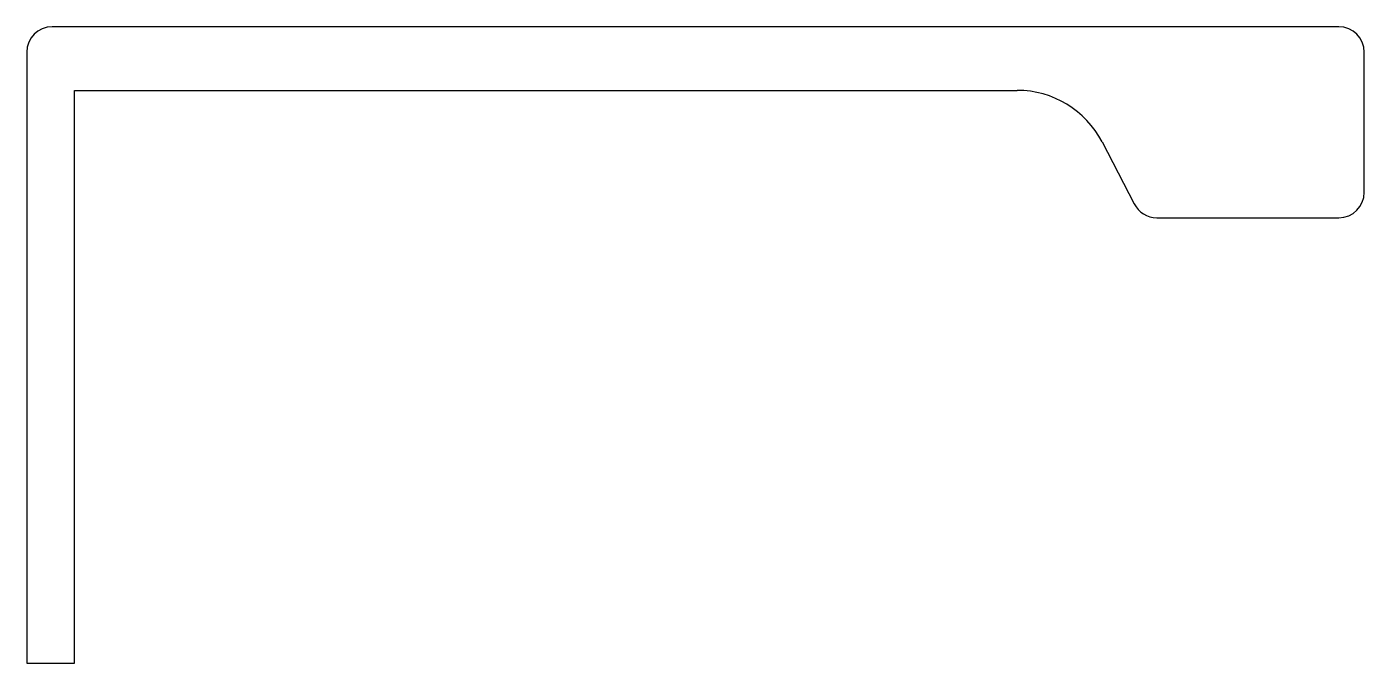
# Model space of a CAD drawing. Extents: x 1006.7 to 1048.7, y 232.1 to 252.1.
import ezdxf

# ---------------------------------------------------------------- set-up
doc = ezdxf.new("R2010")
doc.units = 0
doc.layers.get('0').update_dxf_attribs({"linetype": 'CONTINUOUS'})

msp = doc.modelspace()

# ---------------------------------------------------------------- linework, layer by layer
at = {"color": 0}
for p, q in [((1047.949, 252.108), (1007.549, 252.108)), ((1006.749, 251.308), (1006.749, 232.108)), ((1048.749, 246.908), (1048.749, 251.308)), ((1008.249, 232.108), (1008.249, 250.108)), ((1008.249, 250.108), (1037.852, 250.108)), ((1040.516, 248.488), (1041.525, 246.54)), ((1042.235, 246.108), (1047.949, 246.108)), ((1006.749, 232.108), (1008.249, 232.108))]:
    msp.add_line(p, q, dxfattribs=at)
for centre, radius, start, end in [((1007.549, 251.308), 0.8, 90, 180), ((1047.949, 251.308), 0.8, 360, 90), ((1037.852, 247.108), 3, 27.3819, 90), ((1047.949, 246.908), 0.8, 270, 0), ((1042.235, 246.908), 0.8, 207.3819, 270)]:
    msp.add_arc(centre, radius, start, end, dxfattribs=at)

doc.saveas('drawing.dxf')
